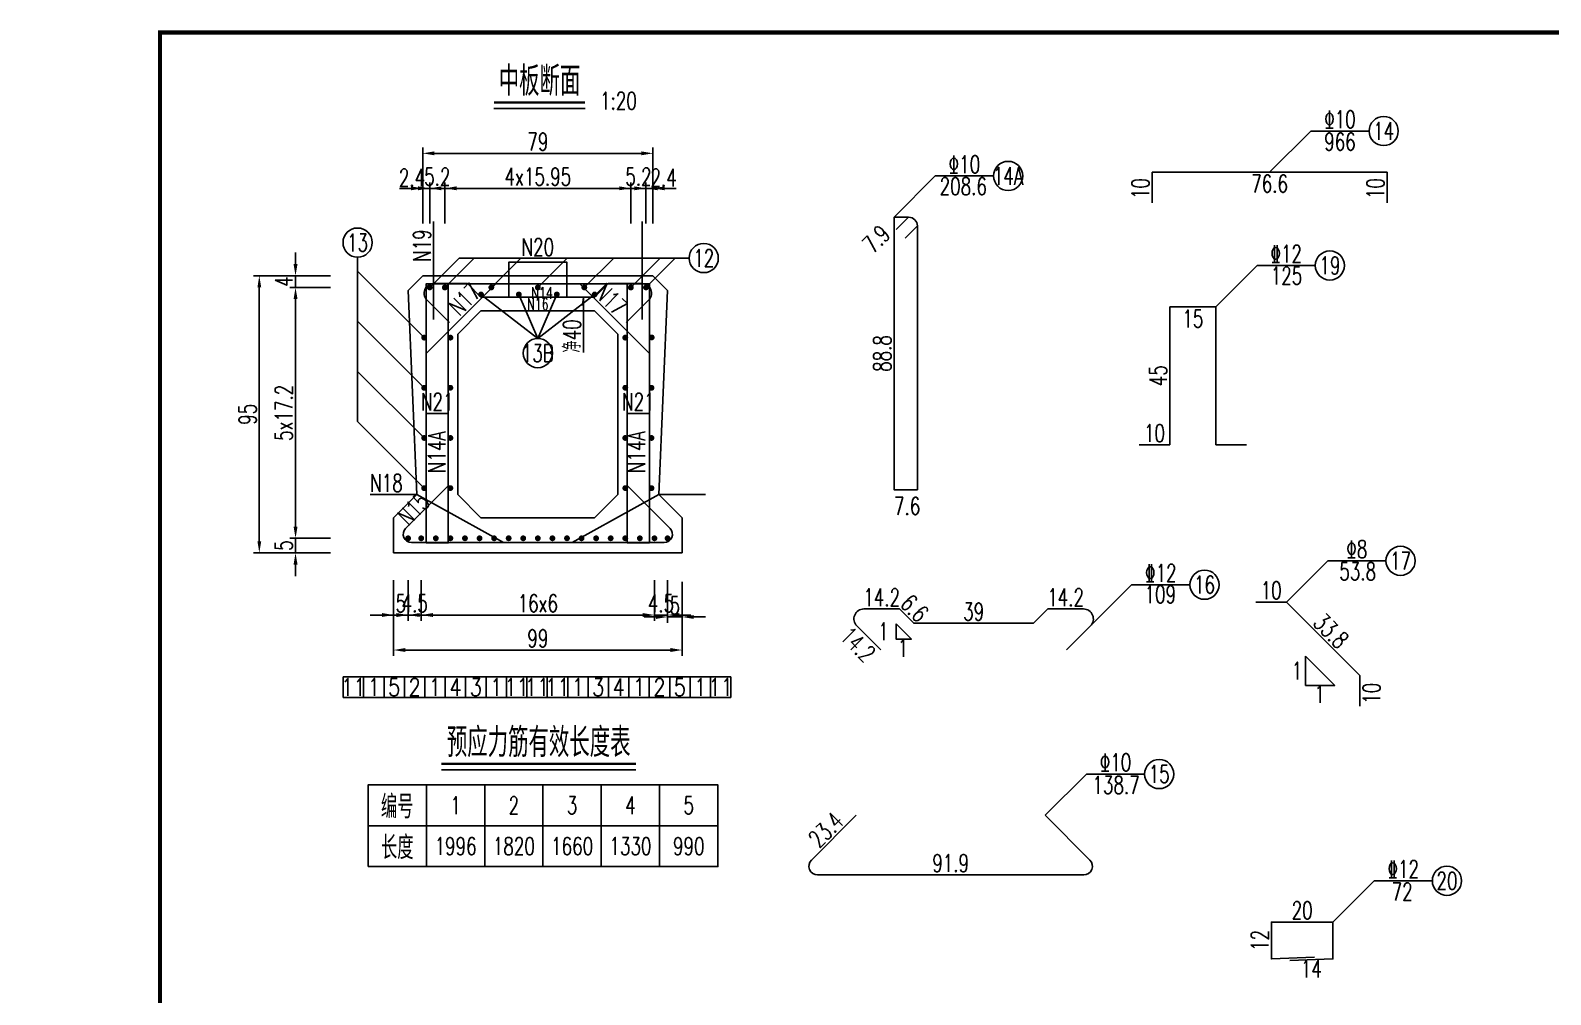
# Model space of a CAD drawing. Header units: millimetres. Extents: x -51 to 12129, y -1309 to -715.
# Drawn here: x 5837.5 to 6098.3, y -1186.6 to -1021.3 of the extents above; entities that cross this region are included whole.
import ezdxf
from ezdxf.enums import TextEntityAlignment as Align

# ---------------------------------------------------------------- set-up
doc = ezdxf.new("R2010")
doc.units = ezdxf.units.MM
doc.header["$LTSCALE"] = 0.25
for name, color, linetype in [('37', 242, 'Continuous'), ('文字', 7, 'Continuous'), ('标注', 4, 'Continuous'), ('钢筋', 6, 'Continuous')]:
    doc.layers.add(name, color=color, linetype=linetype)
doc.styles.get("Standard").update_dxf_attribs({"font": 'simplex1.shx', "width": 0.7, "bigfont": 'hztxt.shx'})
doc.dimstyles.new('比例1：10', dxfattribs={"dimtxt": 3, "dimasz": 2, "dimexe": 1, "dimexo": 2, "dimgap": 0.5, "dimtad": 1, "dimzin": 13, "dimdsep": 46, "dimtxsty": 'Standard', "dimcen": -0.09, "dimclrd": 256, "dimclre": 256, "dimclrt": 7, "dimaunit": 1, "dimadec": 0, "dimazin": 0, "dimtfac": 0.0005, "dimtix": 1, "dimtmove": 2, "dimatfit": 0, "dimldrblk": 'DIM', "dimfxl": 0, "dimtolj": 1, "dimtzin": 13, "dimarcsym": 0})
doc.dimstyles.new('比例：1：20', dxfattribs={"dimscale": 0, "dimtxt": 3, "dimasz": 2, "dimexe": 1, "dimexo": 1, "dimgap": 0.5, "dimtad": 1, "dimdec": 1, "dimlfac": 2, "dimzin": 9, "dimdsep": 46, "dimtxsty": 'Standard', "dimcen": 0.5, "dimclrd": 256, "dimclre": 256, "dimclrt": 256, "dimadec": 1, "dimazin": 2, "dimtfac": 1, "dimtdec": 1, "dimtix": 1, "dimtmove": 2, "dimatfit": 3, "dimfxl": 0, "dimtolj": 1, "dimtzin": 0, "dimlwd": -1, "dimlwe": -1, "dimarcsym": 0})
doc.dimstyles.new('比例：1：25', dxfattribs={"dimscale": 0, "dimtxt": 3, "dimasz": 2, "dimexe": 1, "dimexo": 1, "dimgap": 0.5, "dimtad": 1, "dimdec": 1, "dimlfac": 2.5, "dimzin": 9, "dimdsep": 46, "dimtxsty": 'Standard', "dimcen": 0.5, "dimclrd": 256, "dimclre": 256, "dimclrt": 256, "dimadec": 1, "dimazin": 2, "dimtfac": 1, "dimtdec": 1, "dimtix": 1, "dimtmove": 2, "dimatfit": 3, "dimfxl": 0, "dimtolj": 1, "dimtzin": 0, "dimlwd": -1, "dimlwe": -1, "dimarcsym": 0})

# ---------------------------------------------------------------- blocks, each defined once
blk = doc.blocks.new('*D1436')
at = {"layer": 'Defpoints', "color": 0}
for p in [(6313.2, -1143.68), (5473.2, -1145.76), (6302.5, -1145.76)]:
    blk.add_point(p, dxfattribs=at)
at = {"layer": '标注'}
for p, q in [((6302.5, -1141.68), (6302.5, -1139.68)), ((6308.5, -1143.68), (6301.5, -1143.68)), ((6302.5, -1143.68), (6302.5, -1145.76)), ((6296.5, -1145.76), (6303.5, -1145.76)), ((6302.5, -1147.76), (6302.5, -1149.76))]:
    blk.add_line(p, q, dxfattribs=at)
for points in [[(6302.16, -1141.68), (6302.83, -1141.68), (6302.5, -1143.68)], [(6302.16, -1147.76), (6302.83, -1147.76), (6302.5, -1145.76)]]:
    blk.add_solid(points, dxfattribs=at)
at = {"layer": '标注', "insert": (6300.5, -1144.72), "char_height": 3, "attachment_point": 5, "rotation": 90}
blk.add_mtext('\\A1;5.2', dxfattribs=at)
blk = doc.blocks.new('*D1437')
at = {"layer": 'Defpoints', "color": 0}
for p in [(6313.2, -1145.76), (5462.5, -1171.28), (5473.2, -1171.28)]:
    blk.add_point(p, dxfattribs=at)
at = {"layer": '标注'}
for p, q in [((5468.5, -1145.76), (5461.5, -1145.76)), ((5462.5, -1147.76), (5462.5, -1169.28)), ((5468.5, -1171.28), (5461.5, -1171.28))]:
    blk.add_line(p, q, dxfattribs=at)
for points in [[(5462.16, -1147.76), (5462.83, -1147.76), (5462.5, -1145.76)], [(5462.16, -1169.28), (5462.83, -1169.28), (5462.5, -1171.28)]]:
    blk.add_solid(points, dxfattribs=at)
at = {"layer": '标注', "insert": (5460.5, -1158.52), "char_height": 3, "attachment_point": 5, "rotation": 90}
blk.add_mtext('\\A1;4x15.95', dxfattribs=at)
blk = doc.blocks.new('*D1457')
at = {"layer": 'Defpoints', "color": 0}
for p in [(5944.34, -1042.38), (5904.84, -1063.37), (5944.34, -1063.37)]:
    blk.add_point(p, dxfattribs=at)
at = {"layer": '标注'}
for p, q in [((5904.84, -1048.38), (5904.84, -1041.38)), ((5906.84, -1042.38), (5942.34, -1042.38)), ((5944.34, -1048.38), (5944.34, -1041.38))]:
    blk.add_line(p, q, dxfattribs=at)
for points in [[(5906.84, -1042.04), (5906.84, -1042.71), (5904.84, -1042.38)], [(5942.34, -1042.04), (5942.34, -1042.71), (5944.34, -1042.38)]]:
    blk.add_solid(points, dxfattribs=at)
at = {"layer": '标注', "insert": (5924.59, -1040.38), "char_height": 3, "attachment_point": 5}
blk.add_mtext('\\A1;79', dxfattribs=at)
blk = doc.blocks.new('*D1458')
at = {"layer": 'Defpoints', "color": 0}
for p in [(5906.04, -1048.38), (5904.84, -1063.37), (5906.04, -1065.37)]:
    blk.add_point(p, dxfattribs=at)
at = {"layer": '标注'}
for p, q in [((5904.84, -1054.38), (5904.84, -1047.38)), ((5906.04, -1054.38), (5906.04, -1047.38)), ((5902.84, -1048.38), (5900.84, -1048.38)), ((5904.84, -1048.38), (5906.04, -1048.38)), ((5908.04, -1048.38), (5910.04, -1048.38))]:
    blk.add_line(p, q, dxfattribs=at)
for points in [[(5902.84, -1048.04), (5902.84, -1048.71), (5904.84, -1048.38)], [(5908.04, -1048.04), (5908.04, -1048.71), (5906.04, -1048.38)]]:
    blk.add_solid(points, dxfattribs=at)
at = {"layer": '标注', "insert": (5903, -1046.55), "char_height": 3, "attachment_point": 5}
blk.add_mtext('\\A1;2.4', dxfattribs=at)
blk = doc.blocks.new('*D1459')
at = {"layer": 'Defpoints', "color": 0}
for p in [(5908.64, -1048.38), (5906.04, -1065.37), (5908.64, -1065.37)]:
    blk.add_point(p, dxfattribs=at)
at = {"layer": '标注'}
for p, q in [((5906.04, -1054.38), (5906.04, -1047.38)), ((5908.64, -1054.38), (5908.64, -1047.38)), ((5904.04, -1048.38), (5902.04, -1048.38)), ((5906.04, -1048.38), (5908.64, -1048.38)), ((5910.64, -1048.38), (5912.64, -1048.38))]:
    blk.add_line(p, q, dxfattribs=at)
for points in [[(5904.04, -1048.04), (5904.04, -1048.71), (5906.04, -1048.38)], [(5910.64, -1048.04), (5910.64, -1048.71), (5908.64, -1048.38)]]:
    blk.add_solid(points, dxfattribs=at)
at = {"layer": '标注', "insert": (5907.34, -1046.38), "char_height": 3, "attachment_point": 5}
blk.add_mtext('\\A1;5.2', dxfattribs=at)
blk = doc.blocks.new('*D1460')
at = {"layer": 'Defpoints', "color": 0}
for p in [(5943.14, -1048.38), (5944.34, -1063.37), (5943.14, -1065.37)]:
    blk.add_point(p, dxfattribs=at)
at = {"layer": '标注'}
for p, q in [((5943.14, -1054.38), (5943.14, -1047.38)), ((5944.34, -1054.38), (5944.34, -1047.38)), ((5941.14, -1048.38), (5939.14, -1048.38)), ((5944.34, -1048.38), (5943.14, -1048.38)), ((5946.34, -1048.38), (5948.34, -1048.38))]:
    blk.add_line(p, q, dxfattribs=at)
for points in [[(5941.14, -1048.04), (5941.14, -1048.71), (5943.14, -1048.38)], [(5946.34, -1048.04), (5946.34, -1048.71), (5944.34, -1048.38)]]:
    blk.add_solid(points, dxfattribs=at)
at = {"layer": '标注', "insert": (5946.17, -1046.55), "char_height": 3, "attachment_point": 5}
blk.add_mtext('\\A1;2.4', dxfattribs=at)
blk = doc.blocks.new('*D1461')
at = {"layer": 'Defpoints', "color": 0}
for p in [(5940.54, -1048.38), (5940.54, -1065.37), (5943.14, -1065.37)]:
    blk.add_point(p, dxfattribs=at)
at = {"layer": '标注'}
for p, q in [((5940.54, -1054.38), (5940.54, -1047.38)), ((5943.14, -1054.38), (5943.14, -1047.38)), ((5938.54, -1048.38), (5936.54, -1048.38)), ((5943.14, -1048.38), (5940.54, -1048.38)), ((5945.14, -1048.38), (5947.14, -1048.38))]:
    blk.add_line(p, q, dxfattribs=at)
for points in [[(5938.54, -1048.04), (5938.54, -1048.71), (5940.54, -1048.38)], [(5945.14, -1048.04), (5945.14, -1048.71), (5943.14, -1048.38)]]:
    blk.add_solid(points, dxfattribs=at)
at = {"layer": '标注', "insert": (5941.84, -1046.38), "char_height": 3, "attachment_point": 5}
blk.add_mtext('\\A1;5.2', dxfattribs=at)
blk = doc.blocks.new('*D1462')
at = {"layer": 'Defpoints', "color": 0}
for p in [(5940.54, -1048.38), (5908.64, -1065.37), (5940.54, -1065.37)]:
    blk.add_point(p, dxfattribs=at)
at = {"layer": '标注'}
for p, q in [((5908.64, -1054.38), (5908.64, -1047.38)), ((5940.54, -1054.38), (5940.54, -1047.38)), ((5910.64, -1048.38), (5938.54, -1048.38))]:
    blk.add_line(p, q, dxfattribs=at)
for points in [[(5910.64, -1048.04), (5910.64, -1048.71), (5908.64, -1048.38)], [(5938.54, -1048.04), (5938.54, -1048.71), (5940.54, -1048.38)]]:
    blk.add_solid(points, dxfattribs=at)
at = {"layer": '标注', "insert": (5924.59, -1046.38), "char_height": 3, "attachment_point": 5}
blk.add_mtext('\\A1;4x15.95', dxfattribs=at)
blk = doc.blocks.new('*D1463')
at = {"layer": 'Defpoints', "color": 0}
for p in [(5883.02, -1063.37), (5915.47, -1063.37), (5906.04, -1065.37)]:
    blk.add_point(p, dxfattribs=at)
at = {"layer": '标注'}
for p, q in [((5883.02, -1061.37), (5883.02, -1059.37)), ((5889.02, -1063.37), (5882.02, -1063.37)), ((5883.02, -1065.37), (5883.02, -1063.37)), ((5889.02, -1065.37), (5882.02, -1065.37)), ((5883.02, -1067.37), (5883.02, -1069.37))]:
    blk.add_line(p, q, dxfattribs=at)
for points in [[(5882.69, -1061.37), (5883.36, -1061.37), (5883.02, -1063.37)], [(5882.69, -1067.37), (5883.36, -1067.37), (5883.02, -1065.37)]]:
    blk.add_solid(points, dxfattribs=at)
at = {"layer": '标注', "insert": (5881.02, -1064.37), "char_height": 3, "attachment_point": 5, "rotation": 90}
blk.add_mtext('\\A1;4', dxfattribs=at)
blk = doc.blocks.new('*D1464')
at = {"layer": 'Defpoints', "color": 0}
for p in [(5904.84, -1063.37), (5876.81, -1110.87), (5914.27, -1110.87)]:
    blk.add_point(p, dxfattribs=at)
at = {"layer": '标注'}
for p, q in [((5882.81, -1063.37), (5875.81, -1063.37)), ((5876.81, -1065.37), (5876.81, -1108.87)), ((5882.81, -1110.87), (5875.81, -1110.87))]:
    blk.add_line(p, q, dxfattribs=at)
for points in [[(5876.48, -1065.37), (5877.14, -1065.37), (5876.81, -1063.37)], [(5876.48, -1108.87), (5877.14, -1108.87), (5876.81, -1110.87)]]:
    blk.add_solid(points, dxfattribs=at)
at = {"layer": '标注', "insert": (5874.81, -1087.12), "char_height": 3, "attachment_point": 5, "rotation": 90}
blk.add_mtext('\\A1;95', dxfattribs=at)
blk = doc.blocks.new('*D1465')
at = {"layer": 'Defpoints', "color": 0}
for p in [(5906.04, -1065.37), (5883.02, -1108.37), (5904.59, -1108.37)]:
    blk.add_point(p, dxfattribs=at)
at = {"layer": '标注'}
for p, q in [((5889.02, -1065.37), (5882.02, -1065.37)), ((5883.02, -1067.37), (5883.02, -1106.37)), ((5889.02, -1108.37), (5882.02, -1108.37))]:
    blk.add_line(p, q, dxfattribs=at)
for points in [[(5882.69, -1067.37), (5883.36, -1067.37), (5883.02, -1065.37)], [(5882.69, -1106.37), (5883.36, -1106.37), (5883.02, -1108.37)]]:
    blk.add_solid(points, dxfattribs=at)
at = {"layer": '标注', "insert": (5881.02, -1086.87), "char_height": 3, "attachment_point": 5, "rotation": 90}
blk.add_mtext('\\A1;5x17.2', dxfattribs=at)
blk = doc.blocks.new('*D1466')
at = {"layer": 'Defpoints', "color": 0}
for p in [(5883.02, -1110.87), (5904.59, -1108.37), (5914.02, -1110.87)]:
    blk.add_point(p, dxfattribs=at)
at = {"layer": '标注'}
for p, q in [((5883.02, -1106.37), (5883.02, -1104.37)), ((5889.02, -1108.37), (5882.02, -1108.37)), ((5889.02, -1110.87), (5882.02, -1110.87)), ((5883.02, -1108.37), (5883.02, -1110.87)), ((5883.02, -1112.87), (5883.02, -1114.87))]:
    blk.add_line(p, q, dxfattribs=at)
for points in [[(5882.69, -1106.37), (5883.36, -1106.37), (5883.02, -1108.37)], [(5882.69, -1112.87), (5883.36, -1112.87), (5883.02, -1110.87)]]:
    blk.add_solid(points, dxfattribs=at)
at = {"layer": '标注', "insert": (5881.02, -1109.62), "char_height": 3, "attachment_point": 5, "rotation": 90}
blk.add_mtext('\\A1;5', dxfattribs=at)
blk = doc.blocks.new('*D1467')
at = {"layer": 'Defpoints', "color": 0}
for p in [(5899.84, -1110.87), (5949.34, -1110.87), (5949.34, -1127.53)]:
    blk.add_point(p, dxfattribs=at)
at = {"layer": '标注'}
for p, q in [((5899.84, -1121.53), (5899.84, -1128.53)), ((5949.34, -1121.53), (5949.34, -1128.53)), ((5901.84, -1127.53), (5947.34, -1127.53))]:
    blk.add_line(p, q, dxfattribs=at)
for points in [[(5901.84, -1127.19), (5901.84, -1127.86), (5899.84, -1127.53)], [(5947.34, -1127.19), (5947.34, -1127.86), (5949.34, -1127.53)]]:
    blk.add_solid(points, dxfattribs=at)
at = {"layer": '标注', "insert": (5924.59, -1125.53), "char_height": 3, "attachment_point": 5}
blk.add_mtext('\\A1;99', dxfattribs=at)
blk = doc.blocks.new('*D1468')
at = {"layer": 'Defpoints', "color": 0}
for p in [(5899.84, -1110.87), (5902.34, -1108.37), (5902.34, -1121.53)]:
    blk.add_point(p, dxfattribs=at)
at = {"layer": '标注'}
for p, q in [((5899.84, -1115.53), (5899.84, -1122.53)), ((5902.34, -1115.53), (5902.34, -1122.53)), ((5897.84, -1121.53), (5895.84, -1121.53)), ((5899.84, -1121.53), (5902.34, -1121.53)), ((5904.34, -1121.53), (5906.34, -1121.53))]:
    blk.add_line(p, q, dxfattribs=at)
for points in [[(5897.84, -1121.19), (5897.84, -1121.86), (5899.84, -1121.53)], [(5904.34, -1121.19), (5904.34, -1121.86), (5902.34, -1121.53)]]:
    blk.add_solid(points, dxfattribs=at)
at = {"layer": '标注', "insert": (5901.09, -1119.53), "char_height": 3, "attachment_point": 5}
blk.add_mtext('\\A1;5', dxfattribs=at)
blk = doc.blocks.new('*D1469')
at = {"layer": 'Defpoints', "color": 0}
for p in [(5902.34, -1108.37), (5904.59, -1108.37), (5904.59, -1121.53)]:
    blk.add_point(p, dxfattribs=at)
at = {"layer": '标注'}
for p, q in [((5902.34, -1115.53), (5902.34, -1122.53)), ((5904.59, -1115.53), (5904.59, -1122.53)), ((5900.34, -1121.53), (5898.34, -1121.53)), ((5902.34, -1121.53), (5904.59, -1121.53)), ((5906.59, -1121.53), (5908.59, -1121.53))]:
    blk.add_line(p, q, dxfattribs=at)
for points in [[(5900.34, -1121.2), (5900.34, -1121.87), (5902.34, -1121.53)], [(5906.59, -1121.2), (5906.59, -1121.87), (5904.59, -1121.53)]]:
    blk.add_solid(points, dxfattribs=at)
at = {"layer": '标注', "insert": (5903.46, -1119.53), "char_height": 3, "attachment_point": 5}
blk.add_mtext('\\A1;4.5', dxfattribs=at)
blk = doc.blocks.new('*D1470')
at = {"layer": 'Defpoints', "color": 0}
for p in [(5904.59, -1108.37), (5944.59, -1108.37), (5944.59, -1121.53)]:
    blk.add_point(p, dxfattribs=at)
at = {"layer": '标注'}
for p, q in [((5904.59, -1115.53), (5904.59, -1122.53)), ((5944.59, -1115.53), (5944.59, -1122.53)), ((5906.59, -1121.53), (5942.59, -1121.53))]:
    blk.add_line(p, q, dxfattribs=at)
for points in [[(5906.59, -1121.19), (5906.59, -1121.86), (5904.59, -1121.53)], [(5942.59, -1121.19), (5942.59, -1121.86), (5944.59, -1121.53)]]:
    blk.add_solid(points, dxfattribs=at)
at = {"layer": '标注', "insert": (5924.59, -1119.53), "char_height": 3, "attachment_point": 5}
blk.add_mtext('\\A1;16x6', dxfattribs=at)
blk = doc.blocks.new('*D1471')
at = {"layer": 'Defpoints', "color": 0}
for p in [(5944.59, -1108.37), (5946.84, -1108.37), (5944.59, -1121.53)]:
    blk.add_point(p, dxfattribs=at)
at = {"layer": '标注'}
for p, q in [((5944.59, -1115.53), (5944.59, -1122.53)), ((5946.84, -1115.53), (5946.84, -1122.53)), ((5942.59, -1121.53), (5940.59, -1121.53)), ((5946.84, -1121.53), (5944.59, -1121.53)), ((5948.84, -1121.53), (5950.84, -1121.53))]:
    blk.add_line(p, q, dxfattribs=at)
for points in [[(5942.59, -1121.19), (5942.59, -1121.86), (5944.59, -1121.53)], [(5948.84, -1121.19), (5948.84, -1121.86), (5946.84, -1121.53)]]:
    blk.add_solid(points, dxfattribs=at)
at = {"layer": '标注', "insert": (5945.71, -1119.53), "char_height": 3, "attachment_point": 5}
blk.add_mtext('\\A1;4.5', dxfattribs=at)
blk = doc.blocks.new('*D1472')
at = {"layer": 'Defpoints', "color": 0}
for p in [(5946.84, -1108.37), (5949.34, -1108.71), (5949.34, -1121.86)]:
    blk.add_point(p, dxfattribs=at)
at = {"layer": '标注'}
for p, q in [((5946.84, -1115.86), (5946.84, -1122.86)), ((5949.34, -1115.86), (5949.34, -1122.86)), ((5944.84, -1121.86), (5942.84, -1121.86)), ((5946.84, -1121.86), (5949.34, -1121.86)), ((5951.34, -1121.86), (5953.34, -1121.86))]:
    blk.add_line(p, q, dxfattribs=at)
for points in [[(5944.84, -1121.53), (5944.84, -1122.2), (5946.84, -1121.86)], [(5951.34, -1121.53), (5951.34, -1122.2), (5949.34, -1121.86)]]:
    blk.add_solid(points, dxfattribs=at)
at = {"layer": '标注', "insert": (5948.09, -1119.86), "char_height": 3, "attachment_point": 5}
blk.add_mtext('\\A1;5', dxfattribs=at)
blk = doc.blocks.new('*D1794')
at = {"layer": 'Defpoints', "color": 0}
for p in [(1756.54, -1110.45), (8019.91, -1110.45), (8028.04, -1115.45)]:
    blk.add_point(p, dxfattribs=at)
at = {"layer": '标注', "lineweight": -2}
for p, q in [((8019.91, -1108.45), (8019.91, -1106.45)), ((8013.91, -1110.45), (8020.91, -1110.45)), ((8019.91, -1115.45), (8019.91, -1110.45)), ((8025.91, -1115.45), (8018.91, -1115.45)), ((8019.91, -1117.45), (8019.91, -1119.45))]:
    blk.add_line(p, q, dxfattribs=at)
at = {"layer": '标注'}
for points in [[(8019.58, -1108.45), (8020.25, -1108.45), (8019.91, -1110.45)], [(8019.58, -1117.45), (8020.25, -1117.45), (8019.91, -1115.45)]]:
    blk.add_solid(points, dxfattribs=at)
at = {"layer": '标注', "color": 7, "insert": (8017.91, -1112.95), "char_height": 3, "attachment_point": 5, "rotation": 90}
blk.add_mtext('\\A1;5', dxfattribs=at)
blk = doc.blocks.new('DIM')
blk.add_lwpolyline([(-1, -0.1, 0.2, 0, 0), (0, 0, 0, 0, 0)], format="xyseb")

msp = doc.modelspace()

# ---------------------------------------------------------------- linework, layer by layer
for p, q in [((6050.11669, -1045.62394), (6057.18775, -1038.55289)), ((6067.18772, -1038.55289), (6057.18775, -1038.55289)), ((5985.69392, -1053.32495), (5992.76496, -1046.25384)), ((6002.76496, -1046.25384), (5992.76496, -1046.25384)), ((5893.66571, -1088.3533), (5893.66576, -1060.1783)), ((5906.03549, -1065.37315), (5911.07364, -1060.33503)), ((5908.63548, -1065.37315), (5913.67364, -1060.33503)), ((5911.07364, -1060.33503), (5950.54861, -1060.33497)), ((5913.67364, -1060.33503), (5947.94862, -1060.33503)), ((5916.61047, -1065.37315), (5921.64861, -1060.33497)), ((5924.58547, -1065.37315), (5929.62364, -1060.33497)), ((5932.56048, -1065.37315), (5937.59861, -1060.33497)), ((5940.5355, -1065.37315), (5945.57362, -1060.33497)), ((5943.13547, -1065.37315), (5948.17362, -1060.33497)), ((5905.08553, -1073.97313), (5893.66578, -1062.55336)), ((5902.33546, -1065.87314), (5904.83547, -1063.37313)), ((5904.83547, -1063.37313), (5944.33548, -1063.37313)), ((5944.33548, -1063.37313), (5946.83549, -1065.87314)), ((6040.89117, -1068.66815), (6047.96226, -1061.59711)), ((6057.96229, -1061.59711), (6047.96226, -1061.59711)), ((5903.83546, -1100.87313), (5902.33546, -1065.87314)), ((5924.58548, -1074.12313), (5914.83546, -1066.57311)), ((5924.58548, -1074.12313), (5921.33545, -1066.57311)), ((5924.58548, -1074.12313), (5927.83546, -1066.57311)), ((5924.58548, -1074.12313), (5934.33549, -1066.57311)), ((5946.83549, -1065.87314), (5945.33548, -1100.87313)), ((5932.43547, -1067.04811), (5932.23519, -1068.47311)), ((5932.43547, -1067.04811), (5932.43545, -1076.54811)), ((5905.08551, -1082.57317), (5893.66574, -1071.15334)), ((5910.83549, -1073.37312), (5914.83548, -1069.37313)), ((5914.83548, -1069.37313), (5934.33546, -1069.37313)), ((5934.33546, -1069.37313), (5938.33546, -1073.37312)), ((5910.83547, -1100.87313), (5910.83549, -1073.37312)), ((5924.58548, -1074.12313), (5924.58548, -1074.12313)), ((5938.33546, -1073.37312), (5938.33547, -1100.87313)), ((5905.08549, -1091.17315), (5893.66573, -1079.75332)), ((5905.08549, -1099.77313), (5893.66571, -1088.3533)), ((5899.83547, -1104.87312), (5903.83546, -1100.87313)), ((5914.83548, -1104.87312), (5910.83547, -1100.87313)), ((5938.33547, -1100.87313), (5934.33548, -1104.87312)), ((5945.33548, -1100.87313), (5949.33548, -1104.87312)), ((5899.83549, -1110.87313), (5899.83547, -1104.87312)), ((5934.33548, -1104.87312), (5914.83548, -1104.87312)), ((5949.33548, -1104.87312), (5949.33548, -1110.87313)), ((5949.33548, -1110.87313), (5899.83549, -1110.87313)), ((6053.01426, -1119.30891), (6060.08533, -1112.2378)), ((6070.08531, -1112.2378), (6060.08533, -1112.2378)), ((6019.38403, -1123.40918), (6026.4551, -1116.33813)), ((6036.45512, -1116.33813), (6026.4551, -1116.33813)), ((5891.20445, -1132.14744), (5891.20443, -1135.64744)), ((5957.70445, -1132.14744), (5891.20445, -1132.14744)), ((5894.70445, -1132.14744), (5894.70445, -1135.64744)), ((5898.20446, -1132.14744), (5898.20446, -1135.64744)), ((5901.70445, -1132.14744), (5901.70445, -1135.64744)), ((5905.20444, -1132.14744), (5905.20445, -1135.64744)), ((5908.70445, -1132.14744), (5908.70445, -1135.64744)), ((5912.20445, -1132.14744), (5912.20444, -1135.64744)), ((5915.70442, -1132.14744), (5915.70446, -1135.64744)), ((5919.20445, -1132.14744), (5919.20445, -1135.64744)), ((5922.70445, -1132.14744), (5922.70446, -1135.64744)), ((5926.20443, -1132.14744), (5926.20445, -1135.64744)), ((5929.70445, -1132.14744), (5929.70445, -1135.64744)), ((5933.20444, -1132.14744), (5933.20445, -1135.64744)), ((5936.70445, -1132.14744), (5936.70444, -1135.64744)), ((5940.20444, -1132.14744), (5940.20445, -1135.64744)), ((5943.70445, -1132.14744), (5943.70445, -1135.64744)), ((5947.20445, -1132.14744), (5947.20445, -1135.64744)), ((5950.70445, -1132.14744), (5950.70445, -1135.64744)), ((5954.20445, -1132.14744), (5954.20444, -1135.64744)), ((5957.70445, -1132.14744), (5957.70445, -1135.64744)), ((5957.70445, -1135.64744), (5891.20443, -1135.64744)), ((6011.61361, -1155.86703), (6018.68469, -1148.79596)), ((6028.68469, -1148.79596), (6018.68469, -1148.79596)), ((5905.47174, -1164.66863), (5905.47175, -1150.66863)), ((5915.47174, -1164.66863), (5915.47174, -1150.66863)), ((5925.47176, -1164.66863), (5925.47176, -1150.66863)), ((5935.47174, -1164.66863), (5935.47175, -1150.66863)), ((5945.47177, -1164.66863), (5945.47178, -1150.66863)), ((5895.47177, -1157.66863), (5955.47175, -1157.66863)), ((6060.96887, -1174.15888), (6068.03996, -1167.08784)), ((6078.03998, -1167.08784), (6068.03996, -1167.08784))]:
    msp.add_line(p, q)
at = {"const_width": 0.7}
msp.add_lwpolyline([(6239.75412, -1021.65472), (5859.75412, -1021.65472), (5859.75412, -1298.65472), (6239.75412, -1298.65472), (6239.75412, -1021.65472)], dxfattribs=at)
for points in [[(5986.05008, -1123.01545), (5986.05008, -1125.64704), (5988.68166, -1125.64704), (5986.05008, -1123.01545)], [(6056.30377, -1128.5984), (6056.30377, -1133.5984), (6061.30377, -1133.5984), (6056.30377, -1128.5984)]]:
    msp.add_lwpolyline(points)
for centre in [(6069.68772, -1038.55289), (6005.26496, -1046.25384), (5893.66576, -1057.6783), (5953.04861, -1060.33497), (6060.46229, -1061.59711), (5924.58548, -1076.62313), (6072.58531, -1112.2378), (6038.95512, -1116.33813), (6031.18469, -1148.79596), (6080.53998, -1167.08784)]:
    msp.add_circle(centre, 2.5)
at = {"layer": '37', "color": 1}
msp.add_lwpolyline([(5895.47176, -1164.66863), (5955.47175, -1164.66864), (5955.47176, -1150.66863), (5895.47176, -1150.66863), (5895.47176, -1164.66863)], dxfattribs=at)
at = {"layer": '文字'}
for p, q in [((5917.05105, -1034.66401), (5932.69672, -1034.66401)), ((5908.05552, -1148.04199), (5941.42166, -1148.04199))]:
    msp.add_line(p, q, dxfattribs=at)
at = {"layer": '文字', "const_width": 0.4}
for points in [[(5917.05105, -1033.66401), (5932.69672, -1033.66401)], [(5908.05552, -1147.04199), (5941.42166, -1147.04199)]]:
    msp.add_lwpolyline(points, dxfattribs=at)
at = {"layer": '钢筋'}
for p, q in [((6029.95878, -1045.62394), (6029.95876, -1050.88706)), ((6029.95878, -1045.62394), (6070.27457, -1045.62394)), ((6070.27457, -1045.62394), (6070.27456, -1050.88706)), ((5906.68547, -1070.8731), (5906.68548, -1054.07311)), ((5942.48548, -1070.8731), (5942.48548, -1054.07311)), ((5905.42798, -1064.75562), (5905.42795, -1069.75559)), ((5905.42798, -1064.75562), (5943.72797, -1064.75562)), ((5943.72797, -1064.75562), (5943.72797, -1069.75559)), ((6032.99643, -1092.35236), (6032.99646, -1068.66815)), ((6032.99646, -1068.66815), (6040.89117, -1068.66815)), ((6040.89117, -1068.66815), (6040.89117, -1092.35236)), ((5909.22795, -1086.95561), (5905.42797, -1086.95561)), ((5943.72798, -1086.95561), (5939.92795, -1086.95561)), ((6027.73329, -1092.35236), (6032.99643, -1092.35236)), ((6040.89117, -1092.35236), (6046.15432, -1092.35236)), ((5903.83546, -1100.87313), (5895.83546, -1100.87313)), ((5918.71608, -1109.09315), (5903.83546, -1100.87313)), ((5930.4549, -1109.09315), (5945.33548, -1100.87313)), ((5945.33548, -1100.87313), (5953.33548, -1100.87313))]:
    msp.add_line(p, q, dxfattribs=at)
for points in [[(5986.0726, -1055.44628), (5988.1939, -1053.32495), (5985.69392, -1053.32495), (5985.69392, -1100.06176), (5989.69392, -1100.06176), (5989.69393, -1054.82495), (5987.57258, -1056.94622)], [(5919.58547, -1067.04811), (5919.58546, -1061.04811), (5929.58548, -1061.04811), (5929.58546, -1067.04811)], [(5905.42798, -1109.1556), (5909.22799, -1109.15566), (5909.22798, -1064.75562), (5905.42798, -1064.75562), (5905.42798, -1109.1556)], [(5922.39236, -1064.76565), (5917.39236, -1064.76565), (5905.44225, -1076.71574), (5905.44223, -1081.71571)], [(5906.70202, -1064.71469), (5912.502, -1064.71463), (5914.83545, -1067.04811), (5934.33547, -1067.04811), (5936.66895, -1064.71469), (5942.46894, -1064.71469)], [(5926.77861, -1064.76565), (5931.7786, -1064.76565), (5943.7287, -1076.71574), (5943.7287, -1081.71571)], [(5939.92798, -1109.1556), (5943.72797, -1109.15566), (5943.72797, -1064.75562), (5939.92798, -1064.75562), (5939.92798, -1109.1556)], [(5909.44205, -1071.37779), (5905.55297, -1067.48873)], [(5943.61797, -1067.48873), (5939.72889, -1071.37779)], [(5909.18488, -1099.39867), (5901.90168, -1106.68185)], [(5947.26925, -1106.68185), (5939.98606, -1099.39867)], [(5902.90048, -1109.09309), (5946.2705, -1109.09315)], [(5980.52511, -1120.48913), (5986.63038, -1120.48913), (5989.08667, -1122.94543), (6009.61299, -1122.94543), (6012.06924, -1120.48913), (6018.17453, -1120.48913)], [(6047.75111, -1119.30891), (6053.01426, -1119.30891), (6065.59331, -1131.88795), (6065.59331, -1137.15107)], [(5983.40939, -1127.50299), (5979.31559, -1123.40918)], [(6019.38403, -1123.40918), (6015.29025, -1127.50299)], [(5979.1913, -1155.86703), (5971.52478, -1163.53357)], [(6019.28013, -1163.53357), (6011.61361, -1155.86703)], [(5972.57614, -1166.07175), (6018.22877, -1166.07175)], [(6057.811, -1180.17469), (6050.44258, -1180.47468), (6050.44256, -1174.15888), (6060.96887, -1174.15888), (6060.96887, -1180.47468), (6053.60045, -1180.77467)]]:
    msp.add_lwpolyline(points, dxfattribs=at)
at = {"layer": '钢筋', "const_width": 0.5}
for points in [[(5905.78549, -1065.37315, 1), (5906.28549, -1065.37315, 1)], [(5908.38548, -1065.37315, 1), (5908.88548, -1065.37315, 1)], [(5914.58546, -1066.57311, 1), (5915.08546, -1066.57311, 1)], [(5916.36047, -1065.37315, 1), (5916.86047, -1065.37315, 1)], [(5921.08545, -1066.57311, 1), (5921.58545, -1066.57311, 1)], [(5924.33547, -1065.37315, 1), (5924.83547, -1065.37315, 1)], [(5927.58546, -1066.57311, 1), (5928.08546, -1066.57311, 1)], [(5932.31048, -1065.37315, 1), (5932.81048, -1065.37315, 1)], [(5934.08545, -1066.57311, 1), (5934.58545, -1066.57311, 1)], [(5940.2855, -1065.37315, 1), (5940.7855, -1065.37315, 1)], [(5942.88547, -1065.37315, 1), (5943.38547, -1065.37315, 1)], [(5904.83553, -1073.97313, 1), (5905.33553, -1073.97313, 1)], [(5909.33549, -1073.97313, 1), (5909.83549, -1073.97313, 1)], [(5939.33553, -1073.97313, 1), (5939.83553, -1073.97313, 1)], [(5943.86927, -1073.93599, 1), (5944.36927, -1073.93599, 1)], [(5904.83551, -1082.57317, 1), (5905.33551, -1082.57317, 1)], [(5909.33551, -1082.57317, 1), (5909.83551, -1082.57317, 1)], [(5939.33552, -1082.57317, 1), (5939.83552, -1082.57317, 1)], [(5943.83551, -1082.57317, 1), (5944.33551, -1082.57317, 1)], [(5904.83549, -1091.17315, 1), (5905.33549, -1091.17315, 1)], [(5909.33547, -1091.17315, 1), (5909.83547, -1091.17315, 1)], [(5939.33548, -1091.17315, 1), (5939.83548, -1091.17315, 1)], [(5943.8355, -1091.17315, 1), (5944.3355, -1091.17315, 1)], [(5904.83549, -1099.77313, 1), (5905.33549, -1099.77313, 1)], [(5909.33549, -1099.77313, 1), (5909.83549, -1099.77313, 1)], [(5939.33546, -1099.77313, 1), (5939.83546, -1099.77313, 1)], [(5943.83546, -1099.77313, 1), (5944.33546, -1099.77313, 1)], [(5902.08547, -1108.37311, 1), (5902.58547, -1108.37311, 1)], [(5904.33547, -1108.37311, 1), (5904.83547, -1108.37311, 1)], [(5906.83547, -1108.37311, 1), (5907.33547, -1108.37311, 1)], [(5909.33548, -1108.37311, 1), (5909.83548, -1108.37311, 1)], [(5911.83548, -1108.37311, 1), (5912.33548, -1108.37311, 1)], [(5914.33547, -1108.37311, 1), (5914.83547, -1108.37311, 1)], [(5916.83545, -1108.37311, 1), (5917.33545, -1108.37311, 1)], [(5919.33547, -1108.37311, 1), (5919.83547, -1108.37311, 1)], [(5921.83545, -1108.37311, 1), (5922.33545, -1108.37311, 1)], [(5924.33545, -1108.37311, 1), (5924.83545, -1108.37311, 1)], [(5926.83546, -1108.37311, 1), (5927.33546, -1108.37311, 1)], [(5929.33543, -1108.37311, 1), (5929.83543, -1108.37311, 1)], [(5931.83545, -1108.37311, 1), (5932.33545, -1108.37311, 1)], [(5934.33544, -1108.37311, 1), (5934.83544, -1108.37311, 1)], [(5936.83545, -1108.37311, 1), (5937.33545, -1108.37311, 1)], [(5939.33542, -1108.37311, 1), (5939.83542, -1108.37311, 1)], [(5941.83543, -1108.37311, 1), (5942.33543, -1108.37311, 1)], [(5944.33544, -1108.37311, 1), (5944.83544, -1108.37311, 1)], [(5946.58543, -1108.37311, 1), (5947.08543, -1108.37311, 1)]]:
    msp.add_lwpolyline(points, format="xyb", close=True, dxfattribs=at)
at = {"layer": '钢筋'}
for centre in [(5906.03549, -1065.37315), (5908.63548, -1065.37315), (5914.83546, -1066.57311), (5916.61047, -1065.37315), (5921.33545, -1066.57311), (5924.58547, -1065.37315), (5927.83546, -1066.57311), (5932.56048, -1065.37315), (5934.33545, -1066.57311), (5940.5355, -1065.37315), (5943.13547, -1065.37315), (5905.08553, -1073.97313), (5909.58549, -1073.97313), (5939.58553, -1073.97313), (5944.08551, -1073.97313), (5905.08551, -1082.57317), (5909.58551, -1082.57317), (5939.58552, -1082.57317), (5944.08551, -1082.57317), (5905.08549, -1091.17315), (5909.58547, -1091.17315), (5939.58548, -1091.17315), (5944.0855, -1091.17315), (5905.08549, -1099.77313), (5909.58549, -1099.77313), (5939.58546, -1099.77313), (5944.08546, -1099.77313), (5902.33547, -1108.37311), (5904.58547, -1108.37311), (5907.08547, -1108.37311), (5909.58548, -1108.37311), (5912.08548, -1108.37311), (5914.58547, -1108.37311), (5917.08545, -1108.37311), (5919.58547, -1108.37311), (5922.08545, -1108.37311), (5924.58545, -1108.37311), (5927.08546, -1108.37311), (5929.58543, -1108.37311), (5932.08545, -1108.37311), (5934.58544, -1108.37311), (5937.08545, -1108.37311), (5939.58542, -1108.37311), (5942.08543, -1108.37311), (5944.58544, -1108.37311), (5946.83543, -1108.37311)]:
    msp.add_circle(centre, 0.2375, dxfattribs=at)
for centre, radius, start, end in [((5988.1939, -1054.82495), 1.5, 0, 89.9999274), ((5906.70202, -1066.33967), 1.625, 89.9999274, 224.9998184), ((5942.46893, -1066.33967), 1.625, 315.0000363, 89.9999274), ((5902.90045, -1107.68062), 1.4125, 134.9998911, 269.9997821), ((5946.27046, -1107.68062), 1.4125, 270.0000726, 44.9999637), ((5980.52513, -1122.19971), 1.71053, 89.9999274, 224.9998184), ((6018.17453, -1122.19971), 1.71053, 315.0000363, 89.9999274), ((5972.57614, -1164.5849), 1.48684, 134.9998911, 269.9997821), ((6018.22877, -1164.58493), 1.48684, 270.0000726, 44.9999637)]:
    msp.add_arc(centre, radius, start, end, dxfattribs=at)

# ---------------------------------------------------------------- texts
at = {"width": 0.7}
for s, height, p in [('%%13110', 3, (6062.18774, -1038.05283)), ('966', 3, (6062.18778, -1041.87113)), ('%%13110', 3, (5997.76498, -1045.75384)), ('208.6', 3, (5997.57165, -1049.51983)), ('76.6', 3, (6050.11668, -1049.08104)), ('N20', 3, (5924.58549, -1059.9674)), ('%%13212', 3, (6052.96226, -1061.09711)), ('125', 3, (6053.01459, -1064.83848)), ('N14', 2, (5925.3072, -1067.31746)), ('N16', 2, (5924.58545, -1069.23316)), ('15', 3, (6036.94381, -1072.23319)), ('N21', 3, (5907.32798, -1086.48061)), ('N21', 3, (5941.82796, -1086.48061)), ('10', 3, (6030.36486, -1091.85236)), ('7.6', 3, (5987.93973, -1104.32663)), ('%%1318', 3, (6065.08531, -1111.7378)), ('%%13212', 3, (6031.45512, -1115.83813)), ('53.8', 3, (6065.23447, -1115.53132)), ('10', 3, (6050.38269, -1118.80891)), ('14.2', 3, (5983.57772, -1119.98913)), ('14.2', 3, (6015.12188, -1119.98913)), ('109', 3, (6031.36715, -1119.47342)), ('39', 3, (5999.34983, -1122.44543)), ('1', 3, (5987.21113, -1128.68144)), ('1', 3, (6058.71861, -1136.57912)), ('%%13110', 3, (6023.68467, -1148.29596)), ('138.7', 3, (6023.77896, -1152.1789)), ('91.9', 3, (5995.40246, -1165.57175)), ('%%13212', 3, (6073.03995, -1166.58784)), ('72', 3, (6072.85974, -1170.46804)), ('20', 3, (6055.70573, -1173.65888)), ('14', 3, (6057.28465, -1183.67823))]:
    msp.add_text(s, height=height, dxfattribs=at).set_placement(p, align=Align.CENTER)
for s, height, width, p in [('14', 3, 0.7, (6069.68772, -1038.55289)), ('14A', 3, 0.7, (6005.26496, -1046.25384)), ('13', 3, 0.7, (5893.66576, -1057.6783)), ('12', 3, 0.7, (5953.04861, -1060.33497)), ('19', 3, 0.7, (6060.46229, -1061.59711)), ('13B', 3, 0.7, (5924.58548, -1076.62313)), ('17', 3, 0.7, (6072.58531, -1112.2378)), ('16', 3, 0.7, (6038.95512, -1116.33813)), ('1', 3, 0.7, (6054.80377, -1131.0984)), ('11', 3, 0.816327, (5892.95445, -1133.89744)), ('1', 3, 0.816327, (5896.45444, -1133.89744)), ('5', 3, 0.816327, (5899.95445, -1133.89744)), ('2', 3, 0.816327, (5903.45445, -1133.89744)), ('1', 3, 0.816327, (5906.95445, -1133.89744)), ('4', 3, 0.816327, (5910.45445, -1133.89744)), ('3', 3, 0.816327, (5913.95446, -1133.89744)), ('1', 3, 0.816327, (5917.45444, -1133.89744)), ('11', 3, 0.816327, (5920.95445, -1133.89744)), ('11', 3, 0.816327, (5924.45445, -1133.89744)), ('11', 3, 0.816327, (5927.95443, -1133.89744)), ('1', 3, 0.816327, (5931.45446, -1133.89744)), ('3', 3, 0.816327, (5934.95445, -1133.89744)), ('4', 3, 0.816327, (5938.45445, -1133.89744)), ('1', 3, 0.816327, (5941.95445, -1133.89744)), ('2', 3, 0.816327, (5945.45445, -1133.89744)), ('5', 3, 0.816327, (5948.95445, -1133.89744)), ('1', 3, 0.816327, (5952.45444, -1133.89744)), ('11', 3, 0.816327, (5955.95444, -1133.89744)), ('15', 3, 0.7, (6031.18469, -1148.79596)), ('编号', 4, 0.7, (5900.47176, -1154.16863)), ('1', 3, 0.7, (5910.47176, -1154.16863)), ('2', 3, 0.7, (5920.47175, -1154.16863)), ('3', 3, 0.7, (5930.47176, -1154.16863)), ('4', 3, 0.7, (5940.47175, -1154.16863)), ('5', 3, 0.7, (5950.47175, -1154.16863)), ('长度', 4, 0.7, (5900.47177, -1161.16863)), ('1996', 3, 0.7, (5910.47175, -1161.16863)), ('1820', 3, 0.7, (5920.47175, -1161.16863)), ('1660', 3, 0.7, (5930.47174, -1161.16863)), ('1330', 3, 0.7, (5940.47176, -1161.16863)), ('990', 3, 0.7, (5950.47176, -1161.16863)), ('20', 3, 0.7, (6080.53998, -1167.08784))]:
    msp.add_text(s, height=height, dxfattribs=dict(width=width)).set_placement(p, align=Align.MIDDLE)
for s, rotation, p in [('10', 89.9999274, (6029.45878, -1046.62394)), ('10', 89.9999274, (6069.77459, -1046.62394)), ('7.9', 44.9999637, (5985.30423, -1056.5383)), ('N17', 315.0000325, (5938.03864, -1070.45568))]:
    msp.add_text(s, height=3, rotation=rotation, dxfattribs=at).set_placement(p, align=Align.RIGHT)
for s, rotation, p in [('N19', 89.9999274, (5906.21049, -1060.99813)), ('N17', 44.9999675, (5911.1323, -1070.45568)), ('净40', 89.9999274, (5931.96045, -1076.54811)), ('N15', 44.9999637, (5902.35663, -1106.39687))]:
    msp.add_text(s, height=3, rotation=rotation, dxfattribs=at).set_placement(p)
for s, rotation, p in [('88.8', 89.9999274, (5985.19392, -1076.69335)), ('45', 89.9999274, (6032.49644, -1080.51025)), ('N14A', 89.9999274, (5908.75298, -1093.60561)), ('N14A', 89.9999274, (5943.00997, -1093.60561)), ('6.6', -44.9999637, (5988.15853, -1121.4173)), ('33.8', -44.9999675, (6059.60377, -1125.29841)), ('14.2', -44.9999637, (5978.42825, -1127.64717)), ('10', 89.9999274, (6069.11181, -1134.9543)), ('23.4', 44.9999637, (5975.05804, -1159.4003)), ('12', 89.9999274, (6049.94255, -1177.31678))]:
    msp.add_text(s, height=3, rotation=rotation, dxfattribs=at).set_placement(p, align=Align.CENTER)
msp.add_text('N18', height=3, dxfattribs=at).set_placement((5895.83548, -1100.39813))
msp.add_text('1', height=3, dxfattribs=at).set_placement((5984.77636, -1125.8497), align=Align.RIGHT)
at = {"layer": '文字', "width": 0.7}
for s, height, p in [('中板断面', 5, (5924.87405, -1029.99386)), ('1:20', 3, (5938.411, -1033.36492)), ('预应力筋有效长度表', 5, (5924.73875, -1143.37185))]:
    msp.add_text(s, height=height, dxfattribs=at).set_placement(p, align=Align.MIDDLE_CENTER)

# ---------------------------------------------------------------- dimensions: what is measured, and where the dimension line sits
at = {"layer": '标注'}
for base, p1, p2, picture, middle in [((5944.33548, -1042.3779), (5904.83547, -1063.37313), (5944.33548, -1063.37313), '*D1457', (5924.58548, -1040.3779)), ((5908.63548, -1048.3779), (5906.03549, -1065.37315), (5908.63548, -1065.37315), '*D1459', (5907.33548, -1046.3779)), ((5902.33547, -1121.52521), (5899.83549, -1110.87313), (5902.33547, -1108.37311), '*D1468', (5901.08548, -1119.52521)), ((5904.58547, -1121.53461), (5902.33547, -1108.37311), (5904.58547, -1108.37311), '*D1469', (5903.46047, -1119.53461)), ((5949.33548, -1127.52521), (5899.83549, -1110.87313), (5949.33548, -1110.87313), '*D1467', (5924.58549, -1125.52521)), ((5944.58544, -1121.52521), (5946.83543, -1108.37311), (5944.58544, -1108.37311), '*D1471', (5945.71044, -1119.52521)), ((5949.33548, -1121.86183), (5946.83543, -1108.37311), (5949.33548, -1108.70973), '*D1472', (5948.08546, -1119.86183))]:
    dim = msp.add_linear_dim(base=base, p1=p1, p2=p2, dimstyle='比例：1：20', override={"dimscale": 1}, dxfattribs=at)
    dim.commit()
    dim.dimension.update_dxf_attribs({"geometry": picture, "text_midpoint": middle})
dim = msp.add_linear_dim(base=(5906.03549, -1048.3779), p1=(5904.83547, -1063.37313), p2=(5906.03549, -1065.37315), dimstyle='比例：1：20', override={"dimscale": 1}, dxfattribs=at)
dim.commit()
dim.dimension.update_dxf_attribs({"geometry": '*D1458', "text_midpoint": (5903.00348, -1046.55357), "dimtype": 160})
for base, p1, p2, text, picture, middle in [((5940.53547, -1048.3779), (5908.63548, -1065.37315), (5940.53547, -1065.37315), '4x15.95', '*D1462', (5924.58548, -1046.3779)), ((5944.58544, -1121.52521), (5904.58547, -1108.37311), (5944.58544, -1108.37311), '16x6', '*D1470', (5924.58545, -1119.52521))]:
    dim = msp.add_linear_dim(base=base, p1=p1, p2=p2, text=text, dimstyle='比例：1：20', override={"dimscale": 1}, dxfattribs=at)
    dim.commit()
    dim.dimension.update_dxf_attribs({"geometry": picture, "text_midpoint": middle})
for base, p1, p2, angle, dimstyle, picture, middle in [((5940.53547, -1048.3779), (5943.13546, -1065.37315), (5940.53547, -1065.37315), 180, '比例：1：20', '*D1461', (5941.83547, -1046.3779)), ((5883.02462, -1063.37313), (5906.03549, -1065.37315), (5915.46956, -1063.37313), 90, '比例：1：20', '*D1463', (5881.02462, -1064.37314)), ((5876.81111, -1110.87313), (5904.83547, -1063.37313), (5914.26954, -1110.87313), 90, '比例：1：20', '*D1464', (5874.81111, -1087.12313)), ((5883.02462, -1110.87313), (5904.58547, -1108.37311), (5914.01954, -1110.87313), 90, '比例：1：20', '*D1466', (5881.02462, -1109.62312)), ((6302.4957, -1145.7631), (6313.20453, -1143.68321), (5473.20453, -1145.7631), 90, '比例：1：25', '*D1436', (6300.4957, -1144.72316))]:
    dim = msp.add_linear_dim(base=base, p1=p1, p2=p2, angle=angle, dimstyle=dimstyle, override={"dimscale": 1}, dxfattribs=at)
    dim.commit()
    dim.dimension.update_dxf_attribs({"geometry": picture, "text_midpoint": middle})
dim = msp.add_linear_dim(base=(5943.13546, -1048.3779), p1=(5944.33548, -1063.37313), p2=(5943.13546, -1065.37315), angle=180, dimstyle='比例：1：20', override={"dimscale": 1}, dxfattribs=at)
dim.commit()
dim.dimension.update_dxf_attribs({"geometry": '*D1460', "text_midpoint": (5946.16748, -1046.55357), "dimtype": 160})
for base, p1, p2, text, dimstyle, picture, middle in [((5883.02462, -1108.37311), (5906.03549, -1065.37315), (5904.58547, -1108.37311), '5x17.2', '比例：1：20', '*D1465', (5881.02462, -1086.87313)), ((5462.4957, -1171.28298), (6313.20453, -1145.76318), (5473.20453, -1171.28298), '4x15.95', '比例：1：25', '*D1437', (5460.4957, -1158.52308))]:
    dim = msp.add_linear_dim(base=base, p1=p1, p2=p2, angle=90, text=text, dimstyle=dimstyle, override={"dimscale": 1}, dxfattribs=at)
    dim.commit()
    dim.dimension.update_dxf_attribs({"geometry": picture, "text_midpoint": middle})
dim = msp.add_linear_dim(base=(8019.91371, -1110.44972), p1=(8028.0426, -1115.44972), p2=(1756.53529, -1110.44972), angle=90, dimstyle='比例1：10', dxfattribs=at)
dim.commit()
dim.dimension.update_dxf_attribs({"geometry": '*D1794', "text_midpoint": (8017.91371, -1112.94972)})

doc.saveas('drawing.dxf')
